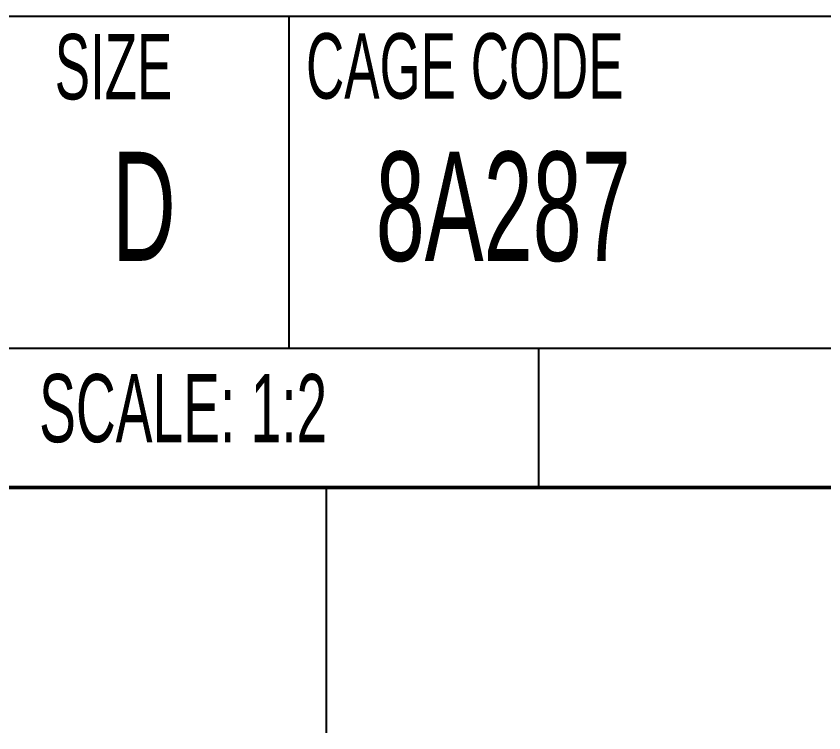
# Model space of a CAD drawing. Header units: inches. Extents: x 0.1 to 33.9, y 0.1 to 21.9.
# Drawn here: x 29.276 to 30.511, y 0.125 to 1.22 of the extents above; entities that cross this region are included whole.
import ezdxf

# ---------------------------------------------------------------- set-up
doc = ezdxf.new("R2010")
doc.units = ezdxf.units.IN
doc.header["$MEASUREMENT"] = 0
doc.layers.add('FORMAT', color=7, linetype='Continuous')
doc.styles.add('SLDTEXTSTYLE0', font='TXT', dxfattribs={"width": 0.605})

msp = doc.modelspace()

# ---------------------------------------------------------------- linework, layer by layer
at = {"color": 7, "linetype": 'Continuous', "lineweight": 18}
for p, q in [((21, 0.5), (33.5, 0.5)), ((33.5, 0.5), (29.01811, 0.5))]:
    msp.add_line(p, q, dxfattribs=at)
at = {"color": 7, "linetype": 'Continuous', "lineweight": 25}
msp.add_line((29.75, 0.5), (29.75, 0.125), dxfattribs=at)
at = {"layer": 'FORMAT'}
for p, q in [((29.25, 1.21986), (33.5, 1.21986)), ((29.69294, 1.21986), (29.69294, 0.71289)), ((29.25, 0.71289), (33.5, 0.71289)), ((30.07449, 0.71289), (30.07449, 0.5))]:
    msp.add_line(p, q, dxfattribs=at)
at = {"layer": 'FORMAT', "linetype": 'Continuous', "lineweight": 50}
msp.add_line((33.5, 0.5), (0.5, 0.5), dxfattribs=at)

# ---------------------------------------------------------------- texts
at = {"color": 3, "linetype": 'Continuous', "lineweight": 0, "style": 'SLDTEXTSTYLE0'}
for s, insert, char_height, attachment_point in [('SIZE', (29.3352, 1.19269), 0.1, 1), ('CAGE CODE', (29.71928, 1.1938), 0.1, 1), ('D', (29.47153, 1.01274), 0.16667, 2), ('8A287', (29.82578, 1.01274), 0.166667, 1)]:
    msp.add_mtext(s, dxfattribs=dict(at, insert=insert, char_height=char_height, attachment_point=attachment_point))
at = {"layer": 'FORMAT', "insert": (29.31133, 0.67315), "char_height": 0.104167, "attachment_point": 1, "style": 'SLDTEXTSTYLE0'}
msp.add_mtext('SCALE: 1:2', dxfattribs=at)

doc.saveas('drawing.dxf')
